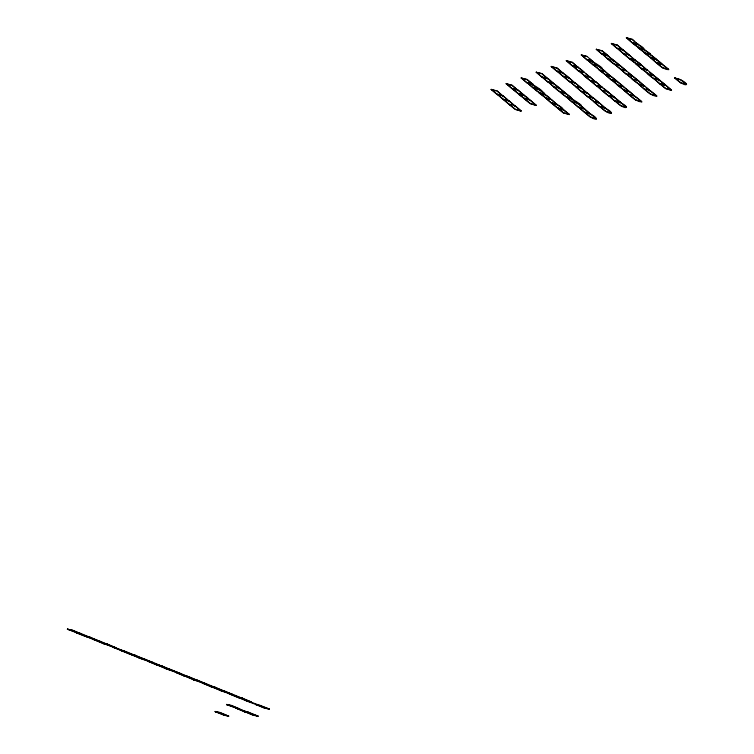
<?xml version="1.0" encoding="UTF-8"?>
<svg xmlns="http://www.w3.org/2000/svg" width="754" height="754" viewBox="0 0 754 754"><rect width="100%" height="100%" fill="white"/><g stroke="black" fill="none" stroke-linecap="round" stroke-linejoin="round"><path stroke-width="1.13" d="M67.408 629.241L72.205 630.042L80.904 633.775L72.139 630.259L67.408 629.241L89.877 637.366L81.187 633.633L76.38 632.842L85.145 636.348L90.16 637.224L98.849 640.957L91.064 637.837M76.173 632.757L80.97 633.548M85.145 636.348L90.16 637.224M94.118 639.939L99.132 640.815L107.831 644.557L85.428 636.206L94.193 639.712M103.166 643.313L94.401 639.797L103.1 643.539L107.897 644.331M103.373 643.398L125.777 651.739L103.373 643.398L108.114 644.416L116.804 648.148L108.039 644.642L103.1 643.539M121.045 650.721L126.059 651.597L134.749 655.339L112.355 646.989L121.121 650.495M130.093 654.095L121.328 650.579L130.018 654.312L134.825 655.113M130.301 654.17L139 657.912L143.731 658.93L135.032 655.198L130.301 654.17L139.066 657.686L144.014 658.789L152.704 662.521L143.939 659.015L139.207 657.997L152.987 662.38L161.676 666.112L139.207 657.997M130.018 654.312L135.032 655.198M157.02 664.868L148.255 661.362L156.945 665.094L161.752 665.886M157.228 664.953L165.918 668.694L170.658 669.712L161.959 665.971L157.228 664.953L165.993 668.468L170.941 669.571L179.631 673.303L170.866 669.797L166.134 668.77L179.914 673.162L188.604 676.894L166.134 668.77M156.945 665.094L161.959 665.971M183.948 675.65L175.182 672.144L183.872 675.876L188.679 676.668M184.155 675.735L192.845 679.467L197.576 680.494L188.886 676.753L184.155 675.735L192.92 679.25L197.859 680.353L206.558 684.085L197.793 680.57L193.062 679.552L206.841 683.944L215.531 687.676L193.062 679.552M183.872 675.876L188.886 676.753M210.866 686.432L202.1 682.926L210.8 686.658L215.606 687.45M211.082 686.517L219.772 690.249L224.504 691.267L215.814 687.535L211.082 686.517L219.848 690.023L224.786 691.126L233.486 694.868L224.72 691.352L219.98 690.334L233.759 694.726L242.458 698.458L219.98 690.334M210.8 686.658L215.814 687.535M215.144 711.644L219.951 712.436L228.65 716.177L223.91 715.15L215.144 711.644L219.885 712.662L228.65 716.177M226.539 704.585L231.346 705.376L240.036 709.109L231.271 705.603L226.539 704.585L249.018 712.709L226.615 704.359M223.91 715.15L228.716 715.951M237.793 697.214L229.028 693.708L237.727 697.441L242.524 698.232M238.01 697.299L246.699 701.031L251.431 702.049L242.741 698.317L238.01 697.299L269.451 709.014L264.645 708.223L255.955 704.481L264.72 707.997L269.451 709.014M237.727 697.441L242.741 698.317M244.353 711.465L235.587 707.949L244.277 711.691L249.084 712.483M244.56 711.55L253.259 715.282L258.066 716.074L249.301 712.568L244.56 711.55L253.325 715.056L258.066 716.074M244.277 711.691L249.301 712.568M246.907 701.116L255.747 704.406M255.672 704.622L260.686 705.508M499.968 95.202L497.075 94.391L491.165 89.49L497.046 90.904L502.871 96.012L497.046 90.904M497.075 94.391L491.259 89.274M506.17 100.339L503.135 99.405L497.31 94.297L503.229 99.189L508.922 101.027M506.179 83.76L512.07 85.174L517.885 90.282L511.966 85.381L506.179 83.76L512.098 88.661L506.273 83.543M497.169 94.175L503.106 95.918L507.235 99.632M509.157 100.932L514.982 106.041L509.157 100.932L503.276 99.519L509.195 104.42L511.118 104.966M528.309 98.915L524.087 95.419L518.149 93.675L512.239 88.774L518.252 93.458L523.945 95.296L518.121 90.188L512.192 88.444M509.195 104.42L503.37 99.311M521.202 78.03L527.084 79.443L533.003 84.335L526.989 79.651L521.202 78.03L527.112 82.931L529.185 83.59M509.336 104.542L515.34 109.226L521.033 111.064L515.246 109.434L509.336 104.542L511.259 105.079M529.996 100.31C523.634 92.073 509.45 90.819 527.103 99.5M509.289 104.212L515.218 105.946L521.033 111.064M527.112 82.931L521.297 77.813M527.357 82.836L533.172 87.945L527.357 82.836C532.522 82.205 555.161 100.593 530.976 84.014M524.209 98.689L518.394 93.581M544.209 77.85L542.135 77.2L536.217 72.299L542.107 73.713L547.922 78.821L542.852 74.618M524.35 98.812L530.364 103.496L536.056 105.334L530.269 103.703L524.35 98.812L527.244 99.622M533.408 87.85C546.301 100.32 550.863 92.846 533.408 87.85C538.036 93.996 546.933 93.289 551.08 99.603M542.107 73.713L536.217 72.299M524.303 98.482L530.241 100.216L536.056 105.334M542.135 77.2L536.32 72.082M548.167 78.727L553.983 83.835L548.167 78.727L542.277 77.313L548.196 82.214L551.231 83.138M539.204 89.472L545.019 94.58M545.387 97.766C530.071 85.079 545.811 100.103 551.174 99.387M551.24 66.569L557.121 67.983L562.946 73.091L557.027 68.19L551.24 66.569L557.159 71.47L561.984 72.818M548.196 82.214L542.371 77.106M548.431 82.12L554.247 87.228L548.431 82.12C552.597 80.405 569.317 96.616 554.972 84.655M550.231 98.897L545.255 94.486M557.159 71.47L551.334 66.352M557.394 71.366L563.21 76.484L557.394 71.366C561.56 69.651 578.28 85.871 563.935 73.911M545.528 97.879L551.344 102.987L545.528 97.879L551.315 99.509L557.131 104.618L551.315 99.509M566.358 60.622L572.173 65.73L566.358 60.622L572.145 62.252L577.969 67.36L572.145 62.252M569.242 78.011L575.057 83.119L569.242 78.011L563.351 76.597L569.27 81.498L572.163 82.309M551.485 103.11C567.338 106.71 566.367 116.201 551.485 103.11L555.349 104.193M560.279 88.755C575.151 102.063 559.92 86.069 554.35 87.021M560.307 92.242C547.696 80.716 556.264 90.876 562.38 92.902M572.409 65.636L578.233 70.753L572.409 65.636C574.086 63.845 589.242 74.806 582.088 71.837M572.154 98.887C567.253 91.979 551.061 88.133 568.431 97.916M557.376 104.523L563.191 109.632M569.27 81.498L563.445 76.39M557.404 108.01L551.579 102.893M575.425 86.305L569.506 81.404L575.425 86.305L581.211 87.926L575.293 83.025L569.364 81.281M581.372 54.891L587.196 60L581.372 54.891L587.168 56.522L592.983 61.63L589.6 58.831M557.545 108.124L563.558 112.808L569.345 114.438L563.455 113.025L557.545 108.124L563.332 109.745L569.251 114.646M566.329 93.779L571.306 98.19M584.02 72.375L578.205 67.266M566.367 97.257L560.542 92.148M584.388 75.551L578.469 70.659L584.388 75.551L590.316 77.294L596.131 82.403L590.316 77.294M566.603 97.162L572.418 102.28L566.603 97.162C571.768 96.54 594.406 114.928 570.222 98.34M587.168 56.522L581.277 55.108M563.332 109.745L557.498 107.794M587.432 59.905L593.257 65.023L587.432 59.905C592.597 59.283 615.245 77.671 591.051 61.083M582.107 88.953L587.178 93.157L581.353 88.039L575.472 86.635L581.381 91.526L583.455 92.186M584.161 72.488L578.327 70.537M596.301 49.378L602.182 50.782L608.101 55.683L602.088 50.999L596.301 49.378L602.21 54.269L605.255 55.202M581.381 91.526L575.566 86.418M587.413 93.062L593.228 98.171L587.413 93.062L581.523 91.649L587.441 96.55L590.335 97.36M587.187 76.578L590.175 77.181L584.256 72.28M578.45 103.807C593.323 117.115 578.092 101.111 572.512 102.063M602.21 54.269L596.395 49.161M578.478 107.294L572.654 102.186L578.478 107.294L584.407 109.038L589.477 113.232M590.344 80.782C577.734 69.245 586.301 79.415 592.418 81.441M602.455 54.175L608.271 59.293L602.455 54.175C603.879 50.942 623.652 68.944 611.522 58.812M596.376 82.309L602.192 87.426L596.376 82.309L590.486 80.904L596.405 85.796L601.23 87.153M578.714 107.2L584.538 112.308L578.714 107.2L584.501 108.821L590.325 113.929M599.279 66.55C614.152 79.858 598.921 63.854 593.351 64.806M599.402 69.82L593.492 64.929L599.402 69.82L605.339 71.564L611.155 76.672L606.932 73.176M587.441 96.55L581.617 91.432M611.419 43.43L617.234 48.539L611.419 43.43L617.206 45.051L623.124 49.953L620.127 49.349M593.596 101.347L587.677 96.455L593.596 101.347L599.383 102.978L593.464 98.077L587.536 96.333M605.462 74.844C590.146 62.148 605.886 77.181 611.249 76.465M608.242 55.805L609.835 57.417M596.405 85.796L590.58 80.687M596.64 85.702L602.465 90.819L596.64 85.702C600.806 83.986 617.535 100.207 603.181 88.237M584.68 112.431C600.523 116.031 599.562 125.513 584.68 112.431L586.603 112.968M605.339 71.564L603.313 71.234M623.021 50.169L617.206 45.051M617.469 48.444L623.294 53.553L617.469 48.444C623.124 47.483 637.997 63.298 623.266 50.075M605.603 74.957L611.419 80.065L605.603 74.957C611.249 73.996 626.131 89.811 611.39 76.578M599.524 103.091L605.339 108.199L599.524 103.091L593.643 101.677L599.553 106.578L601.626 107.238M614.303 60.82C629.354 74.25 613.238 57.624 608.365 59.076M590.561 113.835L596.386 118.953M614.331 64.307C601.805 52.827 610.043 62.799 616.263 64.844M626.433 37.7L632.257 42.808L626.433 37.7L632.22 39.321L638.044 44.439L636.357 43.035M590.589 117.322L584.774 112.214M620.485 69.114L614.567 64.213L620.485 69.114L626.272 70.735L620.354 65.834L614.425 64.09M599.553 106.578L593.737 101.47M599.788 106.484C612.682 118.953 617.243 111.479 599.788 106.484L605.707 111.385L611.494 113.006M634.661 41.64L632.22 39.321M608.487 92.346C623.36 105.645 608.129 89.651 602.559 90.603M632.493 42.714C645.386 55.183 649.939 47.709 632.493 42.714C630.844 44.222 658.233 55.994 648.223 53.93M608.516 95.833C595.622 83.911 605.528 95.73 611.551 96.757M620.627 69.227L626.442 74.335L620.627 69.227L626.414 70.848L632.333 75.749L630.306 75.419M608.751 95.739L614.576 100.847L608.751 95.739C614.406 94.768 629.279 110.584 614.548 97.36M623.388 53.346L629.317 55.089L630.909 56.701M617.451 81.602C632.502 95.032 616.386 78.407 611.522 79.858M605.585 108.105L611.4 113.223M617.573 84.872L611.664 79.971L617.573 84.872L623.511 86.616L629.42 91.517L626.433 90.914M629.345 58.576L623.435 53.675L629.345 58.576L635.141 60.197L629.317 55.089M623.633 89.886C608.318 77.2 624.058 92.224 629.42 91.517M629.486 58.689C643.19 69.943 646.659 64.241 629.486 58.689L635.499 63.374M638.28 44.345L644.105 49.453M614.812 100.753C627.705 113.223 632.267 105.749 614.812 100.753L620.731 105.654L626.517 107.275M635.283 60.32L629.449 58.36M641.428 65.117L647.252 70.226L641.428 65.117L635.547 63.704L641.466 68.605L644.359 69.415M629.562 91.63L635.386 96.738L629.562 91.63L623.681 90.216L629.59 95.117L631.663 95.777M644.34 49.359L650.155 54.467M632.474 75.871C647.526 89.302 631.409 72.676 626.536 74.128M620.599 102.374L626.423 107.492M632.597 79.142L626.678 74.241L632.597 79.142L638.525 80.885L644.35 85.994L638.525 80.885M644.463 52.629C629.015 39.868 645.104 55.07 650.391 54.373C663.954 66.343 654.01 55.956 648.374 54.043M641.466 68.605L635.641 63.496M629.59 95.117L623.775 90.009M647.611 73.411C632.172 60.65 648.261 75.852 653.548 75.155C667.101 87.125 657.168 76.738 651.522 74.825M650.523 57.643C635.207 44.957 650.947 59.99 656.31 59.274M638.657 84.156C623.341 71.47 639.081 86.493 644.444 85.786M650.664 57.766L656.48 62.874L650.664 57.766C652.747 56.22 668.666 67.54 659.373 63.685M638.798 84.278L644.613 89.387L638.798 84.278L644.585 85.899L650.4 91.008L646.178 87.511M647.394 70.348L641.56 68.397M635.622 96.644C650.495 109.952 635.264 93.958 629.694 94.9M635.65 100.131C620.91 86.908 635.792 102.723 641.437 101.752M644.585 85.899L642.417 85.456M651.381 74.703L653.407 75.032L647.488 70.131M653.577 78.642C640.966 67.106 649.533 77.266 655.65 79.293M653.812 78.548L659.637 83.656L653.812 78.548C655.48 76.748 670.645 87.709 663.492 84.74M662.512 64.401C677.384 77.709 662.153 61.715 656.574 62.667M650.636 90.914C665.518 104.222 650.287 88.227 644.708 89.17M650.674 94.401C635.933 81.178 650.815 96.993 656.461 96.022M662.54 67.888C647.799 54.665 662.681 70.48 668.327 69.519M659.599 80.169L665.424 85.277M659.778 83.769L665.782 88.463L671.484 90.291L665.688 88.67L659.778 83.769L661.701 84.316M671.484 90.291L665.659 85.183L659.731 83.44M674.792 78.039C690.645 81.639 689.674 91.13 674.792 78.039L680.589 79.67L686.498 84.561M680.711 82.94L674.887 77.832M626.338 37.907L632.125 39.538M632.352 42.601L638.138 44.222M641.343 48.756L643.275 49.302M611.315 43.647L617.111 45.268M617.328 48.331L623.124 49.953M662.634 67.681L668.421 69.302M602.314 54.062L608.101 55.683M612.276 60.49L614.199 61.027M641.607 68.727L644.5 69.538M680.805 82.723L686.592 84.354M614.472 64.42L616.404 64.967M587.291 59.792L593.078 61.413M653.671 78.425L659.458 80.047M620.523 69.434L622.455 69.981M630.448 75.541L632.37 76.079M663.633 84.853L665.565 85.4M603.172 71.121L605.094 71.658M566.263 60.838L571.089 62.186M599.449 70.15L601.381 70.697M572.267 65.523L578.064 67.144M575.208 66.663L578.111 67.474M638.695 84.486L640.627 85.032M578.375 70.867L580.307 71.413M614.463 80.998L617.356 81.809M650.768 94.193L656.555 95.815M621.343 86.163L623.266 86.71M617.62 85.202L619.552 85.739M557.253 71.253L563.04 72.874M590.439 80.574L596.235 82.195M563.304 76.267L569.1 77.898M596.499 85.588L602.286 87.21M635.745 99.924L641.541 101.545M569.411 81.611L572.305 82.431M542.23 76.983L548.017 78.605M608.61 95.617L614.406 97.247M548.29 81.998L554.077 83.628M581.475 91.319L587.272 92.94M614.67 100.631L620.457 102.261M587.583 96.663L590.476 97.473M527.216 82.714L533.003 84.335M560.401 92.035L566.188 93.656M533.266 87.728L539.063 89.358M566.461 97.049L572.248 98.67M599.647 106.371L605.443 107.992M539.374 93.072L545.161 94.702M578.572 107.077L584.359 108.708M512.239 88.774L516.094 89.858M545.425 98.095L547.357 98.633M551.438 102.78L557.225 104.401M584.633 112.101L590.42 113.722M590.684 117.115L596.48 118.736M491.165 89.49L495.991 90.848M497.216 94.504L499.148 95.051M134.966 655.414L143.731 658.93M161.893 666.197L170.658 669.712M188.811 676.979L197.576 680.494M215.738 687.761L224.504 691.267M242.665 698.543L251.431 702.049M260.62 705.725L269.385 709.241M67.474 629.015L76.239 632.531M76.456 632.615L85.221 636.122M249.225 712.794L257.991 716.3M215.22 711.418L223.985 714.933M657.205 60.301L662.276 64.495M635.377 60.103L641.286 65.004M665.659 85.183L671.578 90.084M632.606 58.096L635.141 60.197M649.929 72.45L653.313 75.249M620.354 65.834L626.272 70.735M628.855 73.166L632.229 75.965M625.104 88.227L629.326 91.724M585.858 73.892L590.08 77.389M575.293 83.025L581.211 87.926M593.464 98.077L599.383 102.978M563.426 109.537L569.345 114.438M518.121 90.188L524.039 95.089M530.241 100.216L536.151 105.117M503.106 95.918L509.016 100.819M515.218 105.946L521.137 110.847"/></g></svg>
